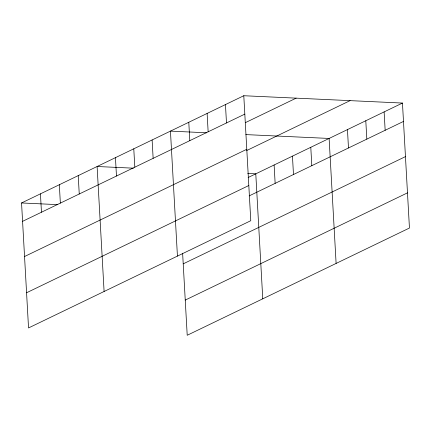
<?xml version="1.0" encoding="UTF-8"?>
<svg xmlns="http://www.w3.org/2000/svg" width="431" height="431" viewBox="0 0 431 431"><rect width="100%" height="100%" fill="white"/><g stroke="black" fill="none" stroke-linecap="round" stroke-linejoin="round"><path stroke-width="0.65" d="M243.79 95.73L250.777 220.71L28.538 327.943L21.55 202.963L243.79 95.73L402.462 103.057L409.45 228.037L187.21 335.27L182.625 253.229M22.579 221.34L244.819 114.107M245.287 122.69L296.151 98.149M24.545 256.52L246.785 149.288M246.597 150.581L350.101 100.638M248.111 177.534L402.462 103.057M26.571 292.762L248.811 185.529M249.14 195.911L403.491 121.434M183.218 263.847L405.458 156.615M185.244 300.089L407.484 192.856M206.702 132.791L170.45 131.116L177.437 256.095M245.842 134.601L329.122 138.448L336.11 263.422M133.362 168.176L97.11 166.506L104.097 291.48M247.728 173.461L255.782 173.833L262.77 298.812M21.55 202.963L57.802 204.639M384.129 111.904L385.158 130.281M365.795 120.75L366.819 139.132M347.456 129.596L348.485 147.978M310.789 147.294L311.818 165.671M292.455 156.141L293.479 174.517M274.121 164.987L275.145 183.364M225.456 104.577L226.485 122.954M207.122 113.423L208.146 131.8M188.783 122.269L189.812 140.646M152.116 139.962L153.145 158.339M133.782 148.808L134.811 167.19M115.449 157.66L116.472 176.037M78.221 175.616L79.25 193.998M59.333 184.732L60.356 203.109M40.439 193.848L41.468 212.224"/></g></svg>
